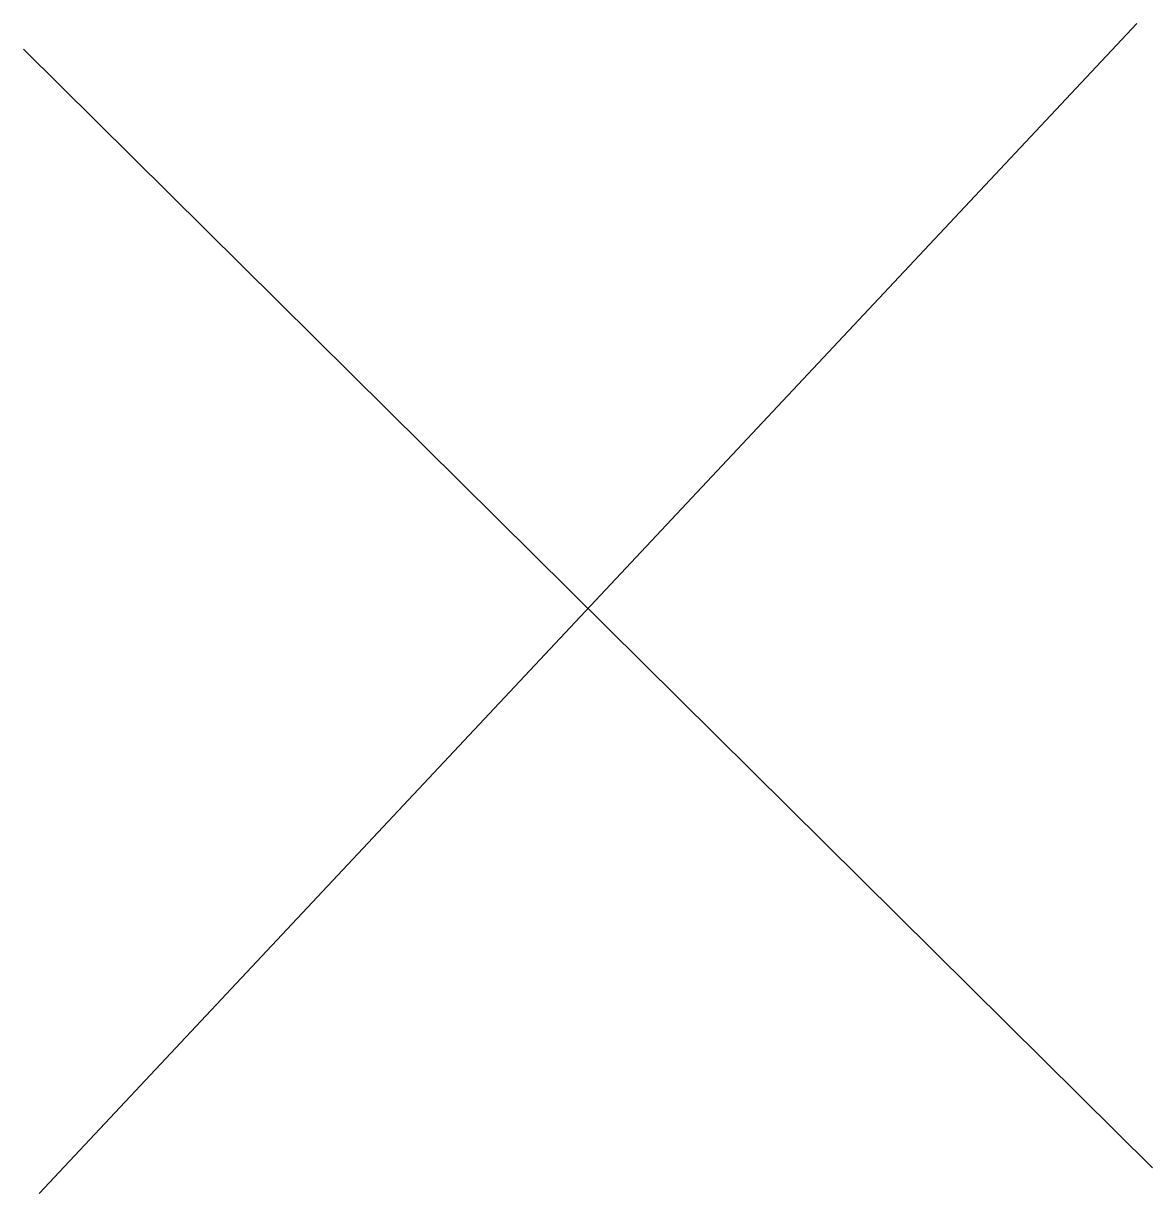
# Model space of a CAD drawing. Header units: inches. Extents: x -1.24 to 1.24, y -1.28 to 1.29.
import ezdxf

# ---------------------------------------------------------------- set-up
doc = ezdxf.new("R2010")
doc.units = ezdxf.units.IN
doc.header["$MEASUREMENT"] = 0

msp = doc.modelspace()

# ---------------------------------------------------------------- linework, layer by layer
at = {"color": 4}
for p, q in [((-1.2046, -1.2833), (1.2094, 1.2891)), ((-1.239, 1.2325), (1.2439, -1.2267))]:
    msp.add_line(p, q, dxfattribs=at)

doc.saveas('drawing.dxf')
